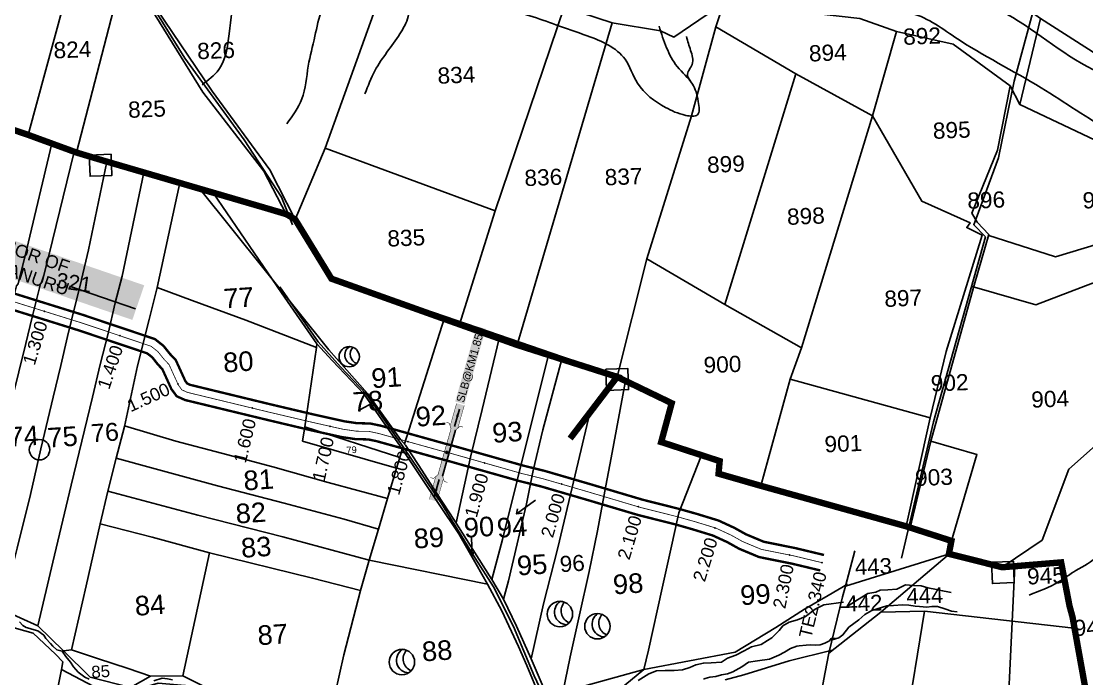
# Model space of a CAD drawing. Header units: inches. Extents: x 191726 to 254104, y 1600078 to 1621862.
# Drawn here: x 199089 to 200424, y 1612637 to 1613462 of the extents above; entities that cross this region are included whole.
import ezdxf
from ezdxf.enums import TextEntityAlignment as Align

# ---------------------------------------------------------------- set-up
doc = ezdxf.new("R2010")
doc.units = ezdxf.units.IN
doc.header["$LTSCALE"] = 15
doc.header["$MEASUREMENT"] = 0
doc.linetypes.add('ACAD_ISO02W100', pattern=[15, 12, -3])
doc.linetypes.add('HIDDEN2', pattern=[0.1875, 0.125, -0.0625])
for name, color, linetype in [('BOUNDRY STONES', 240, 'Continuous'), ('CANAL1', 7, 'Continuous'), ('CS', 134, 'Continuous'), ('CSMark', 72, 'Continuous'), ('PAPER SIZE', 5, 'Continuous'), ('PLOT', 7, 'Continuous'), ('PLOT NO', 7, 'Continuous'), ('PLOTS', 7, 'Continuous'), ('PLOTS NO', 7, 'Continuous'), ('ROAD', 1, 'Continuous'), ('ROADS', 1, 'Continuous'), ('STREAM', 4, 'Continuous'), ('STREAMS', 4, 'Continuous'), ('STRUCTURE', 5, 'Continuous'), ('VILLAGE BOUNDARY STONES', 1, 'Continuous'), ('VILLAGE BOUNDAY', 5, 'Continuous'), ('VILLAGE BOUNDRY', 5, 'Continuous'), ('wells', 7, 'Continuous')]:
    doc.layers.add(name, color=color, linetype=linetype)
doc.styles.get("Standard").update_dxf_attribs({"font": 'arial.ttf'})
doc.dimstyles.get("Standard").update_dxf_attribs({"dimtxt": 0.18, "dimasz": 0.18, "dimexe": 0.18, "dimexo": 0.0625, "dimgap": 0.09, "dimtad": 0, "dimtih": 1, "dimtoh": 1, "dimdec": 4, "dimzin": 0, "dimdsep": 46, "dimtxsty": 'Standard', "dimcen": 0.09, "dimadec": 0, "dimazin": 0, "dimtfac": 1, "dimtdec": 4, "dimtofl": 0, "dimtmove": 0, "dimatfit": 3, "dimfxl": 1, "dimtolj": 1, "dimtzin": 0, "dimarcsym": 0})

# ---------------------------------------------------------------- blocks, each defined once
blk = doc.blocks.new('SLB')
at = {"layer": 'STRUCTURE'}
h = blk.add_hatch(dxfattribs=at)
h.set_pattern_fill('DOTS', color=6, scale=20, angle=320.3722, style=0)
h.set_pattern_definition([(320.372247934, (-159.4327, -72.9564), (1.2786241598, 0.5641323054), [0, -1.25])])
h.paths.add_polyline_path([(769699.5, 1706871.1), (769699.5, 1706861.1), (769729.1, 1706861.1), (769732.1, 1706863.1), (769792.1, 1706863.1), (769795.1, 1706861.1), (769824.7, 1706861.1), (769824.7, 1706871.1), (769795.1, 1706871.1), (769792.1, 1706869.1), (769732.1, 1706869.1), (769729.1, 1706871.1)])
at = {"layer": 'STRUCTURE', "color": 6, "linetype": 'ACAD_ISO02W100', "ltscale": 0.5, "const_width": 0.5}
for points in [[(769699.5, 1706871.1), (769729.1, 1706871.1)], [(769795.1, 1706871.1), (769824.7, 1706871.1)], [(769699.5, 1706861.1), (769729.1, 1706861.1)], [(769795.1, 1706861.1), (769824.7, 1706861.1)]]:
    blk.add_lwpolyline(points, dxfattribs=at)
at = {"layer": 'STRUCTURE', "color": 6, "const_width": 0.628}
for points in [[(769726.1, 1706877.1), (769726.1, 1706873.1), (769732.1, 1706869.1), (769792.1, 1706869.1), (769798.1, 1706873.1), (769798.1, 1706877.1)], [(769726.1, 1706855.1), (769726.1, 1706859.1), (769732.1, 1706863.1), (769792.1, 1706863.1), (769798.1, 1706859.1), (769798.1, 1706855.1)]]:
    blk.add_lwpolyline(points, dxfattribs=at)
at = {"layer": 'STRUCTURE', "color": 6}
blk.add_lwpolyline([(769732.1, 1706863.1), (769792.1, 1706863.1)], dxfattribs=at)
blk.add_lwpolyline([(769732.1, 1706863.1), (769792.1, 1706863.1)], dxfattribs=at)
at = {"layer": 'STRUCTURE', "color": 0}
blk.add_circle((769762.1, 1706866.1), 1.24, dxfattribs=at)
for points in [[(769703.8, 1706866), (769726.7, 1706866)], [(769818.6, 1706865.8), (769795.7, 1706865.8)]]:
    blk.add_leader(points, dimstyle='Standard', override={"dimasz": 10, "dimgap": 0.09, "dimtad": 0}, dxfattribs=at)

msp = doc.modelspace()

# ---------------------------------------------------------------- linework, layer by layer
at = {"layer": 'BOUNDRY STONES'}
msp.add_circle((199112.2, 1612924.6), 12.8, dxfattribs=at)
at = {"layer": 'CANAL1', "color": 200, "const_width": 3}
for points in [[(199062.9, 1613125.9), (199166.3, 1613093.7), (199194.6, 1613084.2), (199256.8, 1613063.3), (199267.6, 1613054.7), (199275.5, 1613044.8), (199282.9, 1613037), (199294.9, 1613010.7), (199297.1, 1613007.7), (199301, 1613005.9), (199402.8, 1612981.2), (199454.6, 1612969), (199494.1, 1612960.2), (199510.2, 1612957.8), (199526.2, 1612957.5), (199539.3, 1612954.8), (199620.2, 1612932.2), (199628.7, 1612930), (199718.9, 1612904.5), (199745.3, 1612898), (199802.9, 1612881.2), (199867.9, 1612861.9), (199914.3, 1612850.2), (199936.5, 1612843.9), (199963, 1612835.8), (199982.9, 1612826.6), (199997.7, 1612818.4), (200019.7, 1612809.2), (200059.8, 1612801.1), (200095.2, 1612792.6)], [(199056.5, 1613106.9), (199160.1, 1613074.6), (199188.2, 1613065.2), (199247.1, 1613045.4), (199253.4, 1613040.5), (199260.4, 1613031.6), (199266.1, 1613025.6), (199277.5, 1613000.5), (199284.1, 1612991.6), (199294.5, 1612986.9), (199398.2, 1612961.8), (199450.1, 1612949.5), (199490.4, 1612940.5), (199508.5, 1612937.8), (199523.9, 1612937.5), (199534.5, 1612935.3), (199615.1, 1612912.9), (199623.6, 1612910.7), (199713.8, 1612885.2), (199740.1, 1612878.7), (199797.3, 1612862), (199862.6, 1612842.6), (199909.1, 1612830.9), (199930.8, 1612824.7), (199955.9, 1612817), (199973.8, 1612808.8), (199988.9, 1612800.4), (200013.8, 1612790), (200055.5, 1612781.6), (200090.6, 1612773.2)]]:
    msp.add_lwpolyline(points, dxfattribs=at)
at = {"layer": 'CANAL1', "color": 1, "linetype": 'HIDDEN2', "ltscale": 4, "const_width": 1}
msp.add_lwpolyline([(199059.7, 1613116.4), (199163.2, 1613084.1), (199191.4, 1613074.7), (199251.9, 1613054.3), (199260.5, 1613047.6), (199268, 1613038.2), (199274.5, 1613031.3), (199286.2, 1613005.6), (199290.6, 1612999.6), (199297.7, 1612996.4), (199400.5, 1612971.5), (199452.4, 1612959.3), (199492.2, 1612950.3), (199509.3, 1612947.8), (199525.1, 1612947.5), (199536.9, 1612945), (199617.6, 1612922.5), (199626.2, 1612920.4), (199716.3, 1612894.8), (199742.7, 1612888.3), (199800.1, 1612871.6), (199865.2, 1612852.2), (199911.7, 1612840.5), (199933.7, 1612834.3), (199959.5, 1612826.4), (199978.4, 1612817.7), (199993.3, 1612809.4), (200016.7, 1612799.6), (200057.7, 1612791.4), (200092.9, 1612782.9)], dxfattribs=at)
at = {"layer": 'CS'}
for p in [(199118.1, 1613098.2), (199213.2, 1613067.4), (199285.6, 1613007), (199378.7, 1612976.8), (199476, 1612954), (199573.8, 1612934.8), (199670.1, 1612907.9), (199766.5, 1612881.4), (199862.4, 1612853.1), (199958.8, 1612826.6), (200052.1, 1612792.5), (200092.9, 1612782.9)]:
    msp.add_point(p, dxfattribs=at)
at = {"layer": 'PLOT'}
for points in [[(199432.6, 1613213.2), (199400.9, 1613275.4), (199328.7, 1613374), (199258.8, 1613477.2), (199223.4, 1613534.7), (199185.5, 1613601), (199129.8, 1613681.3), (199118.4, 1613769.4), (199097.9, 1613863.2), (199114.5, 1613894.9), (199116.8, 1613943.6), (199051.3, 1614030.3), (198971.5, 1614107.6), (198948.9, 1614158), (198911.4, 1614226.9), (198839.6, 1614324.7), (198800.8, 1614389.4), (198801.1, 1614407.8), (198806.1, 1614427.5), (198810.3, 1614481.2), (198816.4, 1614500.4), (198779.4, 1614557.5), (198738.2, 1614653.6)], [(199051.3, 1614030.3), (199077, 1614067.7), (199088.3, 1614089), (199124.4, 1614159.8), (199141.8, 1614196.6), (199148.5, 1614130.7), (199196, 1614066.6), (199275.1, 1614002.9), (199374.7, 1613903.2), (199403.3, 1613861.8), (199484.6, 1613806.4), (199556.5, 1613764.6), (199690.9, 1613706.8), (199765.3, 1613706), (199882.9, 1613653.6), (199941.7, 1613533.7), (199969.7, 1613484.3), (199959.7, 1613454.6), (199929.3, 1613343.2), (199873.2, 1613164), (199836, 1613015.9)], [(198927.6, 1613604.8), (198998.7, 1613570.7), (199152.8, 1613521.2), (199185.5, 1613601), (199152.8, 1613521.2), (199098, 1613319.3)], [(199185.5, 1613601), (199219, 1613531.1), (199316.8, 1613372.8), (199393.3, 1613273.7), (199421.3, 1613220.1)], [(199579.8, 1613608.5), (199470, 1613302.7), (199432.6, 1613213.2)], [(199579.8, 1613608.5), (199579.8, 1613608.5), (199623.3, 1613595.2), (199725.1, 1613520.4), (199769.8, 1613479.6), (199829.7, 1613459.8), (199890.5, 1613449.6), (199906.9, 1613442), (199969.7, 1613484.3), (200140.3, 1613465.3), (200186.2, 1613448.9), (200156.1, 1613343.1), (200067.2, 1613052.4), (200052.8, 1613012.9), (200016.1, 1612879.3)], [(200173.8, 1613550), (200246.5, 1613523.4), (200336, 1613486.9), (200366.7, 1613465.3), (200537.7, 1613355.7), (200549.6, 1613340.6), (200606.5, 1613312.8), (200698.9, 1613293.1), (200925.5, 1613198.4), (201119, 1613151), (201138.6, 1613157.1), (201250.6, 1613160.6)], [(199158.7, 1613297.1), (199219, 1613531.1)], [(199638.6, 1613081.6), (199683, 1613223.9), (199769.8, 1613479.6)], [(199829.7, 1613459.8), (199710.7, 1613055.9)], [(199959.7, 1613454.6), (200060.1, 1613395.9), (200156.1, 1613343.1), (200217.7, 1613236.4), (200278.2, 1613209.1), (200274.1, 1613203), (200293.4, 1613193.5), (200248.4, 1613047.8), (200228.4, 1612964.5), (200198, 1612828.6)], [(200202.9, 1612824.8), (200229.2, 1612935.2), (200257.5, 1613037.5), (200283.3, 1613130.7), (200301.8, 1613194.5), (200287, 1613209.8), (200280.4, 1613221), (200312.5, 1613300.1), (200328.6, 1613380.8), (200257.2, 1613433.1), (200186.2, 1613448.9), (200140.3, 1613465.3)], [(200366.7, 1613465.3), (200340.7, 1613357.2), (200328.6, 1613380.8)], [(200300.7, 1613193.6), (200385.3, 1613166.3), (200596.5, 1613230.3), (200638.3, 1613037.2), (200731.5, 1613020.7), (200838.7, 1612988.7), (200904.4, 1613052.5), (200982.7, 1613097.3), (201076.5, 1613136.5), (201118.4, 1613152.7), (201157.4, 1613293), (201172.8, 1613290.1), (201210.8, 1613422.4)], [(199971.1, 1613106.8), (200060.1, 1613395.9)], [(200340.7, 1613357.2), (200521.4, 1613271.9), (200596.5, 1613230.3), (200736.7, 1613162.6), (200817.3, 1613109.7), (200904.4, 1613052.5)], [(199683, 1613223.9), (199470, 1613302.7)], [(200067.2, 1613052.4), (199971.1, 1613106.8), (199873.2, 1613164)], [(200318.6, 1612777.2), (200368.7, 1612811.3), (200402.1, 1612900.2), (200491.5, 1612979.6), (200514.9, 1612987.5), (200543.9, 1613081.3), (200431.9, 1613133.2), (200360.6, 1613106.1), (200281, 1613129.4)], [(200052.8, 1613012.9), (200228.4, 1612964.5)], [(200229.2, 1612935.2), (200286.8, 1612918.6), (200254.9, 1612810.3)]]:
    msp.add_lwpolyline(points, dxfattribs=at)
at = {"layer": 'PLOTS', "color": 0}
for points in [[(198986.1, 1612754.8), (198997.1, 1612795.5), (199007.5, 1612834.6), (199020.6, 1612887.1), (199034.8, 1612940.5), (199046.6, 1612986), (199056, 1613022.5), (199066.1, 1613062), (199077.2, 1613105), (199083.5, 1613130.2), (199085.5, 1613132.6), (199096.4, 1613176.3), (199127.7, 1613308.4)], [(199155.8, 1613298.1), (199123.8, 1613167.9), (199115.4, 1613135.2), (199113.5, 1613132.6), (199103, 1613090.7), (199095, 1613057.7), (199086.4, 1613022.1), (199077.3, 1612986.8), (199068.6, 1612952.8), (199059.8, 1612916.8), (199046.8, 1612863), (199033.8, 1612809.2), (199020.8, 1612757.4), (199015.6, 1612736.5)], [(199065.8, 1612723.9), (199068.2, 1612737.5), (199084.1, 1612801.1), (199100.9, 1612868.4), (199113.7, 1612925.5), (199129.3, 1612990.4), (199138.7, 1613030), (199147.3, 1613066.4), (199157, 1613105.9), (199164.3, 1613135.5), (199164.9, 1613137.9), (199173.6, 1613175.2), (199196.6, 1613285.7)], [(199242.9, 1613272.2), (199215.7, 1613142.2), (199207.1, 1613108.9), (199198, 1613070.2), (199188, 1613031.3), (199178.4, 1612990.4), (199151.9, 1612880.2), (199128.9, 1612783.4), (199110, 1612703.9)], [(199142.3, 1612672.4), (199152.4, 1612673.7), (199170.7, 1612754.1), (199188.2, 1612831.8), (199197.9, 1612872.5), (199208.3, 1612914), (199218.6, 1612953.8), (199235.1, 1613029.9), (199249.5, 1613088), (199259.4, 1613128.1), (199288.1, 1613259)], [(199759.7, 1612589.4), (199728.3, 1612662.4), (199709.7, 1612703.4), (199693.5, 1612737.3), (199679, 1612761.7), (199652.3, 1612804), (199632.2, 1612835.8), (199610.1, 1612869.8), (199586.6, 1612906), (199570.9, 1612930.2), (199564.5, 1612937.4), (199539, 1612973), (199523.3, 1612995), (199494.1, 1613028.1), (199474.9, 1613049.9), (199312.5, 1613251.9)], [(199329.9, 1613246.8), (199415.5, 1613121.2), (199459.6, 1613057.3), (199478.9, 1613036.4), (199518.5, 1612994.6), (199541, 1612962.2), (199567, 1612925), (199612.3, 1612857.3), (199637.8, 1612819.3), (199659.3, 1612781), (199673.6, 1612755.9), (199691.7, 1612722.7), (199712.2, 1612678), (199722.9, 1612653.9), (199739.3, 1612614.6)], [(199459.6, 1613057.3), (199459.1, 1613052.9), (199370.8, 1613086.9), (199303.5, 1613111.5), (199259.4, 1613128.1)], [(199569.4, 1612932), (199619.2, 1613088.5)], [(199459.1, 1613052.9), (199444.7, 1612953.2), (199441.8, 1612935.4), (199559.7, 1612901.4), (199563.6, 1612914.8), (199566.7, 1612925.4)], [(199634.1, 1612832.9), (199652.3, 1612915.4), (199667, 1612975.1), (199688.3, 1613063.9)], [(199749.8, 1613043.4), (199710.3, 1612884.2), (199692.4, 1612811.8), (199679, 1612761.7)], [(199693.5, 1612737.3), (199699.7, 1612760), (199710.7, 1612806.7), (199722.6, 1612856.8), (199730.8, 1612898.7), (199742.7, 1612949.5), (199766.9, 1613037.9)], [(199759.7, 1612589.4), (199768.1, 1612620.3), (199777.3, 1612665), (199788.9, 1612717.4), (199800.9, 1612771.7), (199811.5, 1612822.8), (199822, 1612879.1), (199828.4, 1612914.2), (199846.3, 1613010.9)], [(199801.7, 1612971), (199783.3, 1612893.1), (199761.6, 1612801.7), (199743.7, 1612731.4), (199728.3, 1612662.4)], [(199218.8, 1612954.6), (199283.1, 1612935.4), (199340.2, 1612920.3), (199404.5, 1612903.3), (199473.9, 1612883.4), (199548.1, 1612863.3)], [(199563.6, 1612914.8), (199444.7, 1612953.2)], [(199536.9, 1612825.1), (199494, 1612837.7), (199418.8, 1612857.7), (199335.4, 1612879.4), (199252.3, 1612901.7), (199208.3, 1612914)], [(199941.8, 1612917.7), (199913.5, 1612845.5), (199903.4, 1612799.9), (199892.6, 1612750.8), (199875.4, 1612673.1), (199869.3, 1612649.1), (199768.2, 1612621)], [(199559.7, 1612901.4), (199548.1, 1612863.3), (199536.9, 1612825.1), (199525.4, 1612786.1), (199514.3, 1612747.9), (199493.4, 1612667.3), (199482.7, 1612619.1), (199477.7, 1612597.6), (199414.7, 1612606), (199344.1, 1612615.2)], [(199197.9, 1612872.5), (199310.7, 1612842.4), (199417.2, 1612815.3), (199525.4, 1612786.1), (199673.6, 1612755.9)], [(199291.8, 1612641.1), (199325.1, 1612795.2), (199253.5, 1612815.1), (199188.2, 1612831.8)], [(199325.1, 1612795.2), (199454.4, 1612763.6), (199514.3, 1612748.1)], [(200122.1, 1612753.5), (200252.3, 1612794), (200166.5, 1612721), (200101.1, 1612669.4)], [(199759.7, 1612589.4), (199807.8, 1612598), (199869.3, 1612649.1), (199984, 1612670.7), (200034.9, 1612701.5), (200070.8, 1612724.6), (200100.4, 1612741.7), (200124.6, 1612755.8)], [(199070, 1612704.1), (199104.2, 1612694.6), (199132, 1612668.3), (199141.2, 1612658.6), (199139.7, 1612649.1), (199203.9, 1612615.1), (199260.7, 1612631.7), (199294.6, 1612629.1), (199329.1, 1612607), (199344.1, 1612615.2), (199291.8, 1612641.1), (199251.3, 1612640.7), (199226.2, 1612626.4), (199175.8, 1612639.2), (199142.3, 1612672.4), (199110, 1612703.9), (199065.8, 1612723.9)], [(200166.5, 1612721), (200221.2, 1612722.1), (200408.5, 1612701)], [(200221.2, 1612722.1), (200197.2, 1612575.7), (200491.2, 1612517.6)], [(199251.3, 1612640.7), (199223.3, 1612650.3), (199184.9, 1612662.9), (199152.4, 1612673.7)], [(200105.6, 1612673.1), (200051.7, 1612659.7), (199994.9, 1612642.4), (199971.4, 1612636.1)], [(199054.3, 1612334.1), (199112.3, 1612404.6), (199111.5, 1612465), (199110.9, 1612509.8), (199110.6, 1612542.2), (199126, 1612578.3), (199134.8, 1612624.1), (199139.7, 1612649.1)]]:
    msp.add_lwpolyline(points, dxfattribs=at)
at = {"layer": 'PLOTS NO', "color": 0}
for points in [[(199530.7, 1612983.7), (199513.7, 1612974.6)], [(199526.9, 1612984.7), (199530.7, 1612983.7), (199530.3, 1612980.2)], [(199709.7, 1612844.2), (199733.7, 1612861.3)], [(199711.1, 1612850.3), (199709.7, 1612844.2), (199717, 1612845.2)], [(199654.5, 1612791.6), (199653.7, 1612814.3)], [(199651.6, 1612796.7), (199654.5, 1612791.6), (199656.2, 1612796.2)]]:
    msp.add_lwpolyline(points, dxfattribs=at)
at = {"layer": 'ROAD'}
for points in [[(200192.4, 1612788.8), (200232.3, 1612959.6), (200297.5, 1613191.5), (200282.8, 1613206.6), (200313.9, 1613290.4), (200333.5, 1613386.6), (200363.4, 1613498.4), (200455.4, 1613823.5), (200494.8, 1613944.3), (200515.8, 1614075), (200523.5, 1614321.9), (200504, 1614547.1), (200484.3, 1614809.7), (200458.3, 1615058), (200535.5, 1615243.3), (200599, 1615423.4), (200686.6, 1615550.1), (200792.5, 1615683.2)], [(199429.1, 1613206.4), (199415.6, 1613241.1), (199368.8, 1613313.3), (199294.3, 1613415.3), (199218.4, 1613538.2), (199182.2, 1613603.4), (199133, 1613668.9), (199121.5, 1613691.4), (199116.4, 1613766.2), (199094.4, 1613867.5), (199111.6, 1613935), (199063.7, 1614001.5), (198989, 1614082.7), (198964, 1614112.1), (198927.1, 1614188.4), (198916.8, 1614213.1), (198840.4, 1614318.1), (198797.9, 1614388.2)]]:
    msp.add_lwpolyline(points, dxfattribs=at)
at = {"layer": 'ROADS'}
msp.add_lwpolyline([(199413.3, 1613128.8), (199461.3, 1613059.9), (199489.4, 1613028.3), (199521.7, 1612994.5), (199568.9, 1612926.9), (199615.8, 1612857), (199658.3, 1612788.7), (199681.1, 1612752.8), (199706.1, 1612703), (199732.1, 1612641), (199759.2, 1612583.3)], dxfattribs=at)
at = {"layer": 'ROADS', "color": 1}
msp.add_lwpolyline([(200334.5, 1612778.5), (200320.5, 1612491.2), (200309, 1612426.2), (200295.4, 1612349.4), (200278.2, 1612252.4), (200271, 1612231.5), (200268.2, 1612171)], dxfattribs=at)
at = {"layer": 'STREAM'}
for points in [[(201245.9, 1613153.1), (201184.5, 1613141.7), (201129.9, 1613134.4), (201038.8, 1613141.1), (200902, 1613191.7), (200752.9, 1613244.5), (200565.3, 1613312.1), (200509.8, 1613363.4), (200432.8, 1613401), (200317.1, 1613475), (200196.7, 1613518.6), (200119.5, 1613546.4), (199904.4, 1613616.9), (199854.8, 1613615.6), (199729.8, 1613646.1), (199627.9, 1613661.4), (199508.5, 1613697.9), (199437.6, 1613745.3), (199314.6, 1613864.7), (199198.7, 1614007), (199124.8, 1614132.3), (199111, 1614219.8), (199017.4, 1614319.9), (198877.1, 1614428.4), (198744.9, 1614517.6), (198673.8, 1614587.5), (198584.7, 1614704.5), (198561.9, 1614728.1), (198541, 1614798.6), (198558.2, 1614886.3), (198571.2, 1615048.9), (198595.1, 1615144.6), (198658, 1615233.4), (198714.6, 1615301.4), (198719, 1615338.3), (198700.9, 1615405), (198683.7, 1615430.8)], [(198387.6, 1614152.1), (198415.1, 1614178.6), (198441.8, 1614207.5), (198501.6, 1614231.5), (198544.5, 1614243.8), (198583.8, 1614267), (198596.7, 1614300.9), (198662.5, 1614331.4), (198723.7, 1614368.1), (198753.2, 1614421.9), (198772.3, 1614440.6), (198840.2, 1614399.9), (198899.7, 1614353.4), (198978.9, 1614281.2), (199058.8, 1614203.3), (199072.4, 1614141.3), (199113.1, 1614052.5), (199206.8, 1613924.7), (199291.9, 1613841.3), (199316.1, 1613823.1), (199417.3, 1613728.2), (199509.4, 1613687.2), (199607.4, 1613636.6), (199769.3, 1613553.9), (199911.8, 1613532.8), (200019.4, 1613523.4), (200100.9, 1613482), (200163.8, 1613474), (200201.7, 1613472.4), (200259.3, 1613441.9), (200367.3, 1613378.4), (200456.2, 1613323.1), (200567.3, 1613273), (200666.5, 1613223), (200790.7, 1613163.1), (200943.8, 1613112.9), (201017.7, 1613077.4)], [(199583.6, 1613652), (199577, 1613604.9), (199570.4, 1613591.7), (199539.4, 1613570.3), (199526.6, 1613547.7), (199496.6, 1613534.8), (199463.2, 1613539.4), (199387.5, 1613546.1), (199358.7, 1613501.5), (199349.9, 1613445.9), (199336.7, 1613401.2), (199316, 1613382.2)], [(199569.2, 1613589), (199593, 1613579.6), (199617.1, 1613561), (199656.3, 1613539.8), (199676.4, 1613508.8), (199693.6, 1613483.5), (199726.7, 1613468.6), (199759, 1613457.5), (199798.6, 1613443.5), (199845.9, 1613414.2), (199861.4, 1613384.2), (199896.4, 1613353.8), (199922.2, 1613343.8), (199936.5, 1613344.3), (199937.7, 1613361.3), (199930.4, 1613383.1), (199911.3, 1613405), (199898, 1613428.6), (199888.5, 1613455.5)], [(199590.4, 1613579.5), (199591.6, 1613549.6), (199589.1, 1613530), (199577.7, 1613504.3), (199574, 1613467.7), (199563.8, 1613445.9), (199532.5, 1613399.8), (199519.9, 1613370.7)], [(199492.6, 1613535.3), (199483.4, 1613507), (199466.4, 1613476.5), (199457.3, 1613443), (199449, 1613405.6), (199440.9, 1613364.4), (199422, 1613333.1)], [(199927.6, 1613387.5), (199924.1, 1613393.9), (199930, 1613407.7), (199928.1, 1613425.2), (199922.8, 1613442.5)], [(201763.4, 1612909.2), (201654.5, 1612945.3), (201647.3, 1612971.6), (201564.8, 1612991.6), (201468.7, 1613014.8), (201399.4, 1613020.6), (201359.5, 1613016.6), (201282.5, 1613002.6), (201225.9, 1613016.7), (201132.1, 1613024.4), (201056.2, 1613041.8), (200974.2, 1613049.2), (200931.5, 1613052.8), (200893.5, 1613012.1), (200848.2, 1612948.3), (200770.7, 1612892.5), (200745.8, 1612870.2), (200708.9, 1612887.7), (200617.9, 1612938.4), (200598.7, 1612958.1), (200577.9, 1612988.7), (200559.1, 1613007.6), (200519.1, 1612987.2), (200481.3, 1612940.4), (200452.2, 1612877.7), (200449.2, 1612810.2), (200438.5, 1612791.8), (200411, 1612773.2), (200389.1, 1612758.9), (200352.2, 1612742.3)]]:
    msp.add_spline(points, degree=3, dxfattribs=at)
at = {"layer": 'STREAMS', "color": 4}
for points in [[(200115.3, 1612727.1), (200122.8, 1612727), (200137.2, 1612736.2), (200150, 1612744.5), (200160.1, 1612745.8), (200165.6, 1612748.3), (200175.2, 1612749), (200186.4, 1612749.9), (200197.2, 1612755), (200207.5, 1612754.5), (200217, 1612754), (200225.2, 1612751.4), (200236.3, 1612749.2), (200243.9, 1612747.7), (200250.4, 1612746.4), (200254.5, 1612745.6)], [(199862.3, 1612635.1), (199875.9, 1612643.7), (199885.4, 1612647.4), (199896, 1612647.6), (199907.3, 1612647.8), (199918.1, 1612648.6), (199927, 1612651.6), (199934.6, 1612654.7), (199944.2, 1612657.1), (199953.9, 1612657.5), (199966.8, 1612658.1), (199974.5, 1612663.1), (199984.6, 1612667), (199995, 1612672.6), (200004.4, 1612677.3), (200016.4, 1612680.5), (200024.3, 1612685.2), (200030, 1612688.5), (200039.2, 1612698), (200043.8, 1612703.8), (200051.7, 1612708.5), (200062.2, 1612711.2), (200072, 1612715.5), (200084.3, 1612724.8), (200095, 1612730.1), (200119.8, 1612733.6)], [(200262.3, 1612721.3), (200255.2, 1612722), (200246.5, 1612724.9), (200237.6, 1612727.8), (200230.4, 1612728.1), (200224.2, 1612727.1), (200214.9, 1612728), (200209.3, 1612728.6), (200201.7, 1612729.5), (200193.7, 1612730.1), (200182.4, 1612729.3), (200176.6, 1612728.9), (200173.8, 1612728.7), (200155, 1612723.1), (200146.2, 1612718.1), (200138.9, 1612711.3), (200126.2, 1612701.9), (200119, 1612692.3), (200113.7, 1612688.5), (200105.3, 1612686.2)], [(199086.9, 1612708.8), (199091.2, 1612704.1), (199095.3, 1612701.8), (199099.9, 1612700.5), (199102.4, 1612699.7), (199109.9, 1612697.6), (199117.4, 1612691.9), (199120.2, 1612687.7), (199125.8, 1612681.4), (199128.9, 1612678.1), (199133.7, 1612673.7), (199140.6, 1612672.1), (199145.3, 1612665.2), (199151.2, 1612658.3), (199154.7, 1612652.4), (199160.4, 1612645.7), (199169, 1612639.2), (199174.2, 1612636.9)], [(200109.2, 1612688.3), (200104.1, 1612687.8), (200102, 1612684.9), (200096.1, 1612681.9), (200090.4, 1612680), (200084.9, 1612679.4), (200078.3, 1612680.1), (200072.7, 1612679.7), (200064.2, 1612678.6), (200061.3, 1612678.3), (200053.4, 1612675.4), (200045.8, 1612670.8), (200038.8, 1612667.1), (200027.1, 1612662), (200011.7, 1612659.8), (200000.6, 1612658.2), (199992.2, 1612652.2), (199981, 1612646.1), (199974.4, 1612643.6), (199966.6, 1612642.5), (199959.8, 1612640.3), (199952, 1612639.4), (199946.4, 1612637.6), (199944.4, 1612637)], [(199255.5, 1612634.9), (199265.7, 1612638.1), (199272.5, 1612637.5), (199278.7, 1612636.2)]]:
    msp.add_lwpolyline(points, dxfattribs=at)
at = {"layer": 'VILLAGE BOUNDARY STONES'}
for points in [[(199174.5, 1613294), (199201.9, 1613295), (199203, 1613268.4), (199175.5, 1613267.4)], [(199821.8, 1613025.5), (199849.2, 1613026.6), (199850.3, 1613000), (199822.8, 1612998.9)], [(200305.2, 1612783.4), (200332.7, 1612784.5), (200333.7, 1612757.9), (200306.3, 1612756.8)]]:
    msp.add_lwpolyline(points, close=True, dxfattribs=at)
at = {"layer": 'VILLAGE BOUNDAY', "linetype": 'ACAD_ISO02W100', "ltscale": 0.2}
msp.add_lwpolyline([(200434.2, 1612561.7, 5, 5, 0), (200401.5, 1612736, 5, 5, 0), (200392.4, 1612783.3, 5, 5, 0), (200318.6, 1612777.2, 5, 5, 0), (200251.8, 1612794, 5, 5, 0), (200254.9, 1612810.3, 5, 5, 0), (200198, 1612828.6, 5, 5, 0), (199963.1, 1612894.5, 5, 5, 0), (199964.5, 1612910.3, 5, 5, 0), (199891.2, 1612934.2, 5, 5, 0), (199904.4, 1612982.9, 5, 5, 0), (199836, 1613015.9, 5, 5, 0), (199478, 1613139, 5, 5, 0), (199432.6, 1613213.2, 5, 5, 0), (199422.4, 1613218, 5, 5, 0), (199158.7, 1613297.1, 5, 5, 0), (199128.4, 1613308.2, 5, 5, 0), (198806.6, 1613422.5, 5, 5, 0), (198535.2, 1613512.4, 5, 5, 0), (198369.2, 1613573, 5, 5, 0), (198210.8, 1613511.6, 5, 5, 0), (198019.6, 1613501.3, 5, 5, 0)], format="xyseb", dxfattribs=at)
at = {"layer": 'VILLAGE BOUNDAY', "linetype": 'ACAD_ISO02W100', "ltscale": 0.2, "const_width": 8}
msp.add_lwpolyline([(200434.2, 1612561.7), (200406.6, 1612715.1), (200402.9, 1612728.6), (200392.4, 1612783.3), (200318.6, 1612777.2), (200251.8, 1612794), (200254.9, 1612810.3), (200198, 1612828.6), (200016.1, 1612879.3), (199963.1, 1612894.5), (199964.5, 1612910.3), (199891.2, 1612934.2), (199904.4, 1612982.9), (199836, 1613015.9), (199777.1, 1612938.6), (199836, 1613015.9), (199710.7, 1613055.9), (199478, 1613139), (199432.6, 1613213.2), (199421.3, 1613220.1), (199192.7, 1613286.9), (199158.7, 1613297.1), (199098, 1613319.3), (198928.8, 1613377.1)], dxfattribs=at)
at = {"layer": 'VILLAGE BOUNDRY', "color": 0}
msp.add_lwpolyline([(200086, 1612587.9), (200096.7, 1612645.7), (200101.1, 1612669.4), (200118.6, 1612740.2), (200122.1, 1612753.5), (200133.7, 1612797.7)], dxfattribs=at)
at = {"layer": 'wells'}
for centre, radius in [((199500.3, 1613041.2), 12.7), ((199764.3, 1612718.5), 15.9), ((199811.3, 1612703.2), 15.9), ((199566.3, 1612658.3), 15.9)]:
    msp.add_circle(centre, radius, dxfattribs=at)
for centre, radius, start, end in [((199507.7, 1613043.3), 12.8, 122.4278, 267.7461), ((199514.3, 1613044.4), 12.7, 136.3664, 248.6058), ((199773.5, 1612721.1), 16, 122.4278, 267.7461), ((199781.7, 1612722.5), 15.9, 136.3664, 248.6058), ((199820.6, 1612705.8), 16, 122.4278, 267.7461), ((199828.8, 1612707.2), 15.9, 136.3664, 248.6058), ((199575.5, 1612660.8), 16, 122.4278, 267.7461), ((199583.7, 1612662.2), 15.9, 136.3664, 248.6058)]:
    msp.add_arc(centre, radius, start, end, dxfattribs=at)

# ---------------------------------------------------------------- block references
at = {"layer": 'STRUCTURE', "color": 0, "rotation": 74.12977565185544}
msp.add_blockref('SLB', (1630930.3, 405741.2), dxfattribs=at)

# ---------------------------------------------------------------- texts
at = {"layer": 'CSMark', "color": 1}
for s, rotation, p in [('1.300', 72.6934, (199115, 1613085.2)), ('1.400', 71.3892, (199209.7, 1613054.6)), ('1.500', 24.4986, (199274, 1613001.9)), ('1.600', 76.3589, (199376, 1612963.1)), ('1.700', 77.3718, (199473.7, 1612940.2)), ('1.800', 74.419, (199570, 1612922.5)), ('1.900', 74.187, (199667.5, 1612894.4)), ('2.000', 73.7239, (199763.4, 1612869.1)), ('2.100', 73.46, (199859.6, 1612841.3)), ('2.200', 72.9317, (199954.6, 1612813.6)), ('2.300', 78.6308, (200049.8, 1612780.7)), ('TE2.340', 76.468, (200091.1, 1612771.2))]:
    msp.add_text(s, height=16, rotation=rotation, dxfattribs=at).set_placement(p, align=Align.MIDDLE_RIGHT)
at = {"layer": 'PLOT NO'}
for s, p in [('892', (200218.1, 1613443.2)), ('824', (199153.4, 1613426.2)), ('826', (199333.4, 1613425.2)), ('894', (200100, 1613422.3)), ('834', (199634.6, 1613394.4)), ('825', (199246.8, 1613351.7)), ('895', (200255.3, 1613325.3)), ('899', (199972.3, 1613282.6)), ('836', (199743.5, 1613266.1)), ('837', (199844.1, 1613267)), ('896', (200298.5, 1613237.6)), ('912', (200442.9, 1613238)), ('898', (200072.5, 1613217.5)), ('835', (199571.7, 1613190.2)), ('897', (200194.5, 1613114.6)), ('900', (199968, 1613031.5)), ('902', (200252.7, 1613008.6)), ('904', (200378.6, 1612988.2)), ('901', (200119.5, 1612932.3)), ('903', (200233, 1612890)), ('945', (200373.3, 1612766.6)), ('946', (200431.8, 1612701.9))]:
    msp.add_text(s, height=20.34, rotation=2.2624, dxfattribs=at).set_placement(p, align=Align.MIDDLE_CENTER)
at = {"layer": 'PLOTS NO', "color": 0}
for s, height, rotation, p in [('321', 19.12, 351.7483, (199132, 1613127.9)), ('77', 24.54, 3.8794, (199343.5, 1613101.6)), ('80', 24.54, 3.8794, (199343.1, 1613021.4)), ('91', 24.54, 3.8794, (199528.8, 1613001.6)), ('78', 24.54, 3.8794, (199505.4, 1612971.9)), ('92', 24.54, 3.8794, (199584.4, 1612953.4)), ('76', 22.54, 3.8794, (199177.4, 1612933.9)), ('93', 24.54, 3.8794, (199680.2, 1612933.1)), ('74', 24.54, 3.8794, (199074.1, 1612928.1)), ('75', 24.54, 3.8794, (199122.8, 1612927.2)), ('79', 8.45, 3.8794, (199496.9, 1612919.7)), ('81', 24.54, 3.8794, (199368.6, 1612873.4)), ('82', 24.54, 3.8794, (199358.8, 1612831.9)), ('90', 24.54, 3.8794, (199644.7, 1612814.1)), ('94', 24.54, 3.8794, (199686.1, 1612814.1)), ('89', 24.54, 3.8794, (199581.9, 1612800.6)), ('83', 24.54, 3.8794, (199365.5, 1612789)), ('95', 24.54, 3.8794, (199711.3, 1612766.8)), ('96', 20.14, 3.8794, (199764.8, 1612770.9)), ('443', 19.82, 1.6859, (200134.3, 1612767.7)), ('98', 24.54, 3.8794, (199831.6, 1612743.1)), ('99', 24.54, 3.8794, (199991.1, 1612729.5)), ('444', 19.82, 1.6859, (200198.8, 1612731)), ('84', 24.54, 3.8794, (199232.4, 1612716.3)), ('442', 19.82, 1.6859, (200122.5, 1612721.7)), ('87', 24.54, 3.8794, (199386.2, 1612679.4)), ('88', 24.54, 3.8794, (199592.2, 1612659.1)), ('85', 15.11, 3.8794, (199177.6, 1612638.2))]:
    msp.add_text(s, height=height, rotation=rotation, dxfattribs=at).set_placement(p)
at = {"layer": 'STRUCTURE', "color": 5, "attachment_point": 1, "bg_fill": 1, "box_fill_scale": 1.1, "bg_fill_color": 7, "bg_fill_true_color": 16777215, "bg_fill_transparency": 0}
for s, insert, char_height, width, rotation in [('{\\C1;8L MINOR OF BALAPANURU}', (199016.4, 1613207.1), 16, 237.917, 341.0173), ('SLB@KM1.850', (199634.3, 1612985.7), 10, 96.041, 74.187)]:
    msp.add_mtext(s, dxfattribs=dict(at, insert=insert, char_height=char_height, width=width, rotation=rotation))

# ---------------------------------------------------------------- leaders
at = {"layer": 'PAPER SIZE', "color": 1}
msp.add_leader([(199232.6, 1613101.3), (199149.6, 1613129.5)], dimstyle='Standard', override={"dimasz": 40, "dimgap": 0.09, "dimtad": 0, "dimtfill": 2, "dimtfillclr": 5}, dxfattribs=at)

doc.saveas('drawing.dxf')
